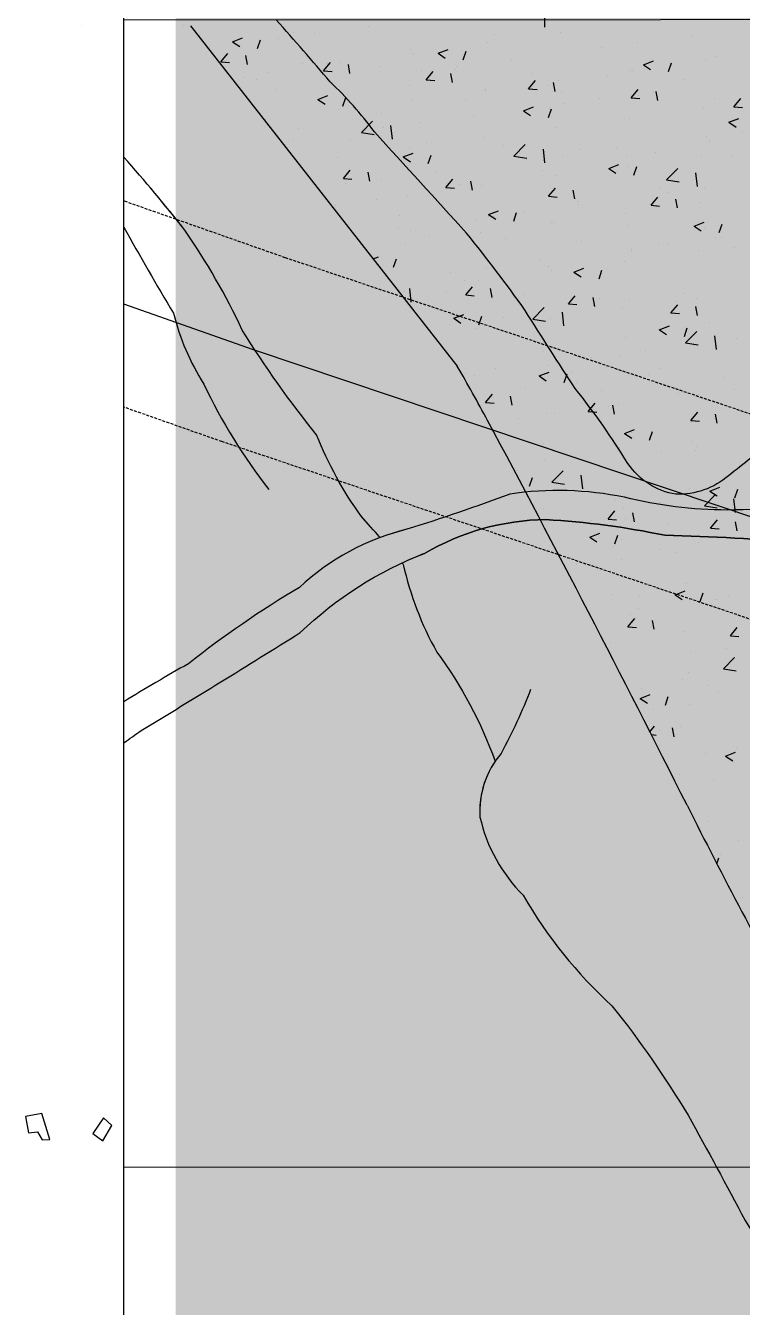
# Model space of a CAD drawing. Header units: millimetres. Extents: x 709 to 3952, y 378 to 2394.
# Drawn here: x 708.8 to 834.2, y 728.6 to 952.6 of the extents above; entities that cross this region are included whole.
import ezdxf

# ---------------------------------------------------------------- set-up
doc = ezdxf.new("R2010")
doc.units = ezdxf.units.MM
doc.linetypes.add('DASHED', pattern=[0.75, 0.5, -0.25])
doc.layers.add('BAS', color=252, linetype='Continuous')

# ---------------------------------------------------------------- blocks, each defined once
blk = doc.blocks.new('*X127')
at = {"color": 0}
for p, q in [((409369.28, 4017999.9), (409369.28, 4017999.9)), ((409345.51, 4017997.21), (409347.26, 4017997.88)), ((409349.9, 4017996.05), (409350.4, 4017997.56)), ((409353.55, 4017997.83), (409353.55, 4017997.83)), ((409356.1, 4017998.88), (409356.1, 4017998.88)), ((409359.81, 4017998.65), (409359.81, 4017998.65)), ((409391.25, 4017998.4), (409391.25, 4017998.4)), ((409402.84, 4017998.85), (409402.84, 4017998.85)), ((409425.74, 4017998.34), (409425.74, 4017998.34)), ((409341.52, 4017996.38), (409341.52, 4017996.38)), ((409343.49, 4017993.71), (409344.69, 4017995.15)), ((409345.51, 4017997.21), (409346.76, 4017996.37)), ((409376.67, 4017995.89), (409376.67, 4017995.89)), ((409377.02, 4017995.22), (409377.02, 4017995.22)), ((409381.44, 4017995.21), (409383.19, 4017995.88)), ((409381.44, 4017995.21), (409382.68, 4017994.37)), ((409385.83, 4017994.04), (409386.33, 4017995.55)), ((409390.01, 4017997.09), (409390.01, 4017997.09)), ((409410.01, 4017996.27), (409410.01, 4017996.27)), ((409416.27, 4017997.09), (409416.27, 4017997.09)), ((409343.49, 4017993.71), (409344.98, 4017993.58)), ((409344.43, 4017993.97), (409344.43, 4017993.97)), ((409348.11, 4017993.25), (409347.82, 4017994.81)), ((409357.77, 4017993.41), (409357.77, 4017993.41)), ((409361.42, 4017992.14), (409362.63, 4017993.58)), ((409362.09, 4017993.39), (409362.09, 4017993.39)), ((409364.39, 4017993.62), (409364.39, 4017993.62)), ((409366.04, 4017991.68), (409365.76, 4017993.25)), ((409384.75, 4017992.94), (409384.75, 4017992.94)), ((409394.22, 4017994.19), (409394.22, 4017994.19)), ((409417.37, 4017993.21), (409419.12, 4017993.88)), ((409417.37, 4017993.21), (409418.61, 4017992.37)), ((409421.75, 4017992.04), (409422.26, 4017993.55)), ((409428.15, 4017994.01), (409428.15, 4017994.01)), ((409429.96, 4017994.65), (409429.96, 4017994.65)), ((409347.51, 4017990.89), (409347.51, 4017990.89)), ((409351.56, 4017991.86), (409351.56, 4017991.86)), ((409361.42, 4017992.14), (409362.92, 4017992.01)), ((409371.12, 4017992.84), (409371.12, 4017992.84)), ((409378.49, 4017992.12), (409378.49, 4017992.12)), ((409379.35, 4017990.58), (409380.56, 4017992.01)), ((409383.98, 4017990.11), (409383.69, 4017991.68)), ((409384.46, 4017992.28), (409384.46, 4017992.28)), ((409397.81, 4017991.72), (409397.81, 4017991.72)), ((409411.15, 4017991.15), (409411.15, 4017991.15)), ((409415.16, 4017992.13), (409415.16, 4017992.13)), ((409415.38, 4017992.15), (409415.38, 4017992.15)), ((409349.7, 4017990.61), (409349.7, 4017990.61)), ((409353.24, 4017988.79), (409353.24, 4017988.79)), ((409362.7, 4017990.04), (409362.7, 4017990.04)), ((409363.04, 4017990.05), (409363.04, 4017990.05)), ((409376.39, 4017989.49), (409376.39, 4017989.49)), ((409379.35, 4017990.58), (409380.85, 4017990.44)), ((409389.7, 4017988.77), (409389.7, 4017988.77)), ((409389.73, 4017988.92), (409389.73, 4017988.92)), ((409397.28, 4017989.01), (409398.49, 4017990.44)), ((409397.28, 4017989.01), (409398.78, 4017988.88)), ((409400.8, 4017989.65), (409400.8, 4017989.65)), ((409401.91, 4017988.54), (409401.62, 4017990.11)), ((409402.54, 4017990.53), (409402.54, 4017990.53)), ((409415.21, 4017987.44), (409416.42, 4017988.87)), ((409419.16, 4017988.48), (409419.16, 4017988.48)), ((409419.84, 4017986.97), (409419.55, 4017988.54)), ((409424.5, 4017990.59), (409424.5, 4017990.59)), ((409360.43, 4017987.15), (409362.18, 4017987.82)), ((409360.43, 4017987.15), (409361.68, 4017986.31)), ((409364.82, 4017985.98), (409365.33, 4017987.49)), ((409376.72, 4017986.9), (409376.72, 4017986.9)), ((409386.22, 4017987.15), (409386.22, 4017987.15)), ((409403.08, 4017988.36), (409403.08, 4017988.36)), ((409403.43, 4017986.41), (409403.43, 4017986.41)), ((409409.69, 4017987.23), (409409.69, 4017987.23)), ((409415.22, 4017987.44), (409416.71, 4017987.31)), ((409416.42, 4017987.79), (409416.42, 4017987.79)), ((409429.77, 4017987.23), (409429.77, 4017987.23)), ((409433.15, 4017985.87), (409434.35, 4017987.31)), ((409364.09, 4017985.3), (409364.09, 4017985.3)), ((409371.64, 4017984.64), (409371.64, 4017984.64)), ((409387.64, 4017984.33), (409387.64, 4017984.33)), ((409396.36, 4017985.14), (409398.11, 4017985.82)), ((409396.36, 4017985.14), (409397.61, 4017984.3)), ((409400.75, 4017983.98), (409401.26, 4017985.49)), ((409427.85, 4017985.68), (409427.85, 4017985.68)), ((409433.15, 4017985.87), (409434.64, 4017985.74)), ((409351.25, 4017983.54), (409351.25, 4017983.54)), ((409357.06, 4017982.14), (409357.06, 4017982.14)), ((409368.03, 4017981.34), (409369.98, 4017983.36)), ((409371.92, 4017982.26), (409371.92, 4017982.26)), ((409373.45, 4017980.2), (409373.17, 4017982.58)), ((409378.17, 4017983.08), (409378.17, 4017983.08)), ((409402.23, 4017982.21), (409402.23, 4017982.21)), ((409414.86, 4017983.81), (409414.86, 4017983.81)), ((409432.29, 4017983.14), (409434.04, 4017983.81)), ((409432.29, 4017983.14), (409433.53, 4017982.3)), ((409356.13, 4017980.18), (409356.13, 4017980.18)), ((409366.14, 4017980.14), (409366.14, 4017980.14)), ((409368.03, 4017981.34), (409370.25, 4017980.99)), ((409379.49, 4017979.57), (409379.49, 4017979.57)), ((409389.4, 4017980.45), (409389.4, 4017980.45)), ((409428.37, 4017980.7), (409428.37, 4017980.7)), ((409428.93, 4017979.74), (409428.93, 4017979.74)), ((409434.63, 4017981.52), (409434.63, 4017981.52)), ((409375.36, 4017977.08), (409377.11, 4017977.75)), ((409376.41, 4017978.57), (409376.41, 4017978.57)), ((409379.74, 4017975.91), (409380.25, 4017977.42)), ((409392.83, 4017979.01), (409392.83, 4017979.01)), ((409394.71, 4017977.2), (409396.66, 4017979.23)), ((409400.13, 4017976.06), (409399.85, 4017978.44)), ((409403.11, 4017977.37), (409403.11, 4017977.37)), ((409406.18, 4017978.44), (409406.18, 4017978.44)), ((409412.58, 4017978.62), (409412.58, 4017978.62)), ((409414.35, 4017977.23), (409414.35, 4017977.23)), ((409419.53, 4017977.88), (409419.53, 4017977.88)), ((409427.54, 4017977.36), (409427.54, 4017977.36)), ((409432.87, 4017977.32), (409432.87, 4017977.32)), ((409363.78, 4017976.97), (409363.78, 4017976.97)), ((409375.36, 4017977.08), (409376.6, 4017976.24)), ((409394.71, 4017977.2), (409396.94, 4017976.85)), ((409396.86, 4017976.55), (409396.86, 4017976.55)), ((409411.29, 4017975.08), (409413.04, 4017975.75)), ((409411.29, 4017975.08), (409412.53, 4017974.24)), ((409414.56, 4017975.49), (409414.56, 4017975.49)), ((409415.67, 4017973.91), (409416.18, 4017975.42)), ((409421.39, 4017973.06), (409423.34, 4017975.09)), ((409364.89, 4017973.34), (409366.09, 4017974.78)), ((409364.89, 4017973.34), (409366.38, 4017973.21)), ((409369.51, 4017972.87), (409369.22, 4017974.44)), ((409371.6, 4017973.22), (409371.6, 4017973.22)), ((409381.07, 4017974.47), (409381.07, 4017974.47)), ((409382.82, 4017971.77), (409384.03, 4017973.21)), ((409387.44, 4017971.3), (409387.16, 4017972.87)), ((409399.77, 4017974.73), (409399.77, 4017974.73)), ((409401.93, 4017973.89), (409401.93, 4017973.89)), ((409421.39, 4017973.06), (409423.62, 4017972.71)), ((409426.81, 4017971.93), (409426.53, 4017974.3)), ((409365.34, 4017972.4), (409365.34, 4017972.4)), ((409382.82, 4017971.77), (409384.32, 4017971.64)), ((409385.19, 4017972.23), (409385.19, 4017972.23)), ((409389.09, 4017972.13), (409389.09, 4017972.13)), ((409400.75, 4017970.2), (409401.96, 4017971.64)), ((409405.38, 4017969.74), (409405.09, 4017971.3)), ((409420.34, 4017971.75), (409420.34, 4017971.75)), ((409421.79, 4017970.84), (409421.79, 4017970.84)), ((409428.05, 4017971.66), (409428.05, 4017971.66)), ((409363.48, 4017968.65), (409363.48, 4017968.65)), ((409370.61, 4017969.73), (409370.61, 4017969.73)), ((409376.11, 4017970.25), (409376.11, 4017970.25)), ((409400.75, 4017970.2), (409402.25, 4017970.07)), ((409405.76, 4017969.24), (409405.76, 4017969.24)), ((409406.01, 4017968.76), (409406.01, 4017968.76)), ((409418.68, 4017968.63), (409419.89, 4017970.07)), ((409418.68, 4017968.63), (409420.18, 4017968.5)), ((409423.31, 4017968.17), (409423.02, 4017969.73)), ((409427.24, 4017969.04), (409427.24, 4017969.04)), ((409374.62, 4017966.8), (409374.62, 4017966.8)), ((409387.97, 4017966.23), (409387.97, 4017966.23)), ((409390.28, 4017967.02), (409392.03, 4017967.69)), ((409390.28, 4017967.01), (409391.52, 4017966.18)), ((409390.28, 4017966.69), (409390.28, 4017966.69)), ((409391.18, 4017966.74), (409391.18, 4017966.74)), ((409394.67, 4017965.85), (409395.17, 4017967.36)), ((409396.54, 4017967.51), (409396.54, 4017967.51)), ((409414.25, 4017967.16), (409414.25, 4017967.16)), ((409366.55, 4017964), (409366.55, 4017964)), ((409374.49, 4017964.61), (409374.49, 4017964.61)), ((409376.6, 4017964.24), (409376.6, 4017964.24)), ((409388.79, 4017963.8), (409388.79, 4017963.8)), ((409401.31, 4017965.67), (409401.31, 4017965.67)), ((409401.63, 4017965.56), (409401.63, 4017965.56)), ((409414.66, 4017965.11), (409414.66, 4017965.11)), ((409426.21, 4017965.01), (409427.96, 4017965.69)), ((409426.21, 4017965.01), (409427.45, 4017964.17)), ((409428, 4017964.54), (409428, 4017964.54)), ((409430.59, 4017963.85), (409431.1, 4017965.36)), ((409375.8, 4017961.93), (409375.8, 4017961.93)), ((409379.89, 4017963.44), (409379.89, 4017963.44)), ((409393.24, 4017962.88), (409393.24, 4017962.88)), ((409406.58, 4017962.31), (409406.58, 4017962.31)), ((409419.93, 4017961.75), (409419.93, 4017961.75)), ((409421.48, 4017961.8), (409421.48, 4017961.8)), ((409429.89, 4017963), (409429.89, 4017963)), ((409430.94, 4017963.05), (409430.94, 4017963.05)), ((409370.11, 4017959.27), (409371.02, 4017959.62)), ((409415.22, 4017960.97), (409415.22, 4017960.97)), ((409415.31, 4017960.49), (409415.31, 4017960.49)), ((409426.93, 4017960.72), (409426.93, 4017960.72)), ((409433.27, 4017961.18), (409433.27, 4017961.18)), ((409373.66, 4017957.79), (409374.17, 4017959.3)), ((409389.96, 4017957.65), (409389.96, 4017957.65)), ((409399.43, 4017958.9), (409399.43, 4017958.9)), ((409400.73, 4017957.99), (409400.73, 4017957.99)), ((409401.32, 4017957.24), (409401.32, 4017957.24)), ((409405.2, 4017956.95), (409406.95, 4017957.62)), ((409409.59, 4017955.78), (409410.1, 4017957.29)), ((409413.95, 4017958.84), (409413.95, 4017958.84)), ((409383.7, 4017956.83), (409383.7, 4017956.83)), ((409386.15, 4017955.49), (409386.15, 4017955.49)), ((409388.49, 4017955.48), (409388.49, 4017955.48)), ((409405.2, 4017956.95), (409406.45, 4017956.11)), ((409375.5, 4017953.61), (409375.5, 4017953.61)), ((409376.76, 4017951.71), (409376.49, 4017954.09)), ((409382.99, 4017953.53), (409382.99, 4017953.53)), ((409386.29, 4017952.97), (409387.49, 4017954.4)), ((409386.29, 4017952.97), (409387.78, 4017952.83)), ((409390.91, 4017952.5), (409390.62, 4017954.07)), ((409396.34, 4017952.96), (409396.34, 4017952.96)), ((409404.22, 4017951.4), (409405.43, 4017952.83)), ((409424.37, 4017953.19), (409424.37, 4017953.19)), ((409398.03, 4017948.71), (409399.97, 4017950.74)), ((409404.22, 4017951.4), (409405.72, 4017951.27)), ((409408.84, 4017950.93), (409408.56, 4017952.5)), ((409408.64, 4017951.11), (409408.64, 4017951.11)), ((409409.68, 4017952.4), (409409.68, 4017952.4)), ((409413.64, 4017950.52), (409413.64, 4017950.52)), ((409414.9, 4017951.94), (409414.9, 4017951.94)), ((409422.15, 4017949.83), (409423.36, 4017951.26)), ((409423.03, 4017951.83), (409423.03, 4017951.83)), ((409426.78, 4017949.36), (409426.49, 4017950.93)), ((409426.63, 4017952.39), (409426.63, 4017952.39)), ((409384.2, 4017948.89), (409385.95, 4017949.56)), ((409384.2, 4017948.89), (409385.44, 4017948.05)), ((409388.58, 4017947.72), (409389.09, 4017949.23)), ((409392.85, 4017949.04), (409392.85, 4017949.04)), ((409398.03, 4017948.71), (409400.25, 4017948.36)), ((409401.02, 4017948.92), (409401.02, 4017948.92)), ((409403.44, 4017947.57), (409403.17, 4017949.95)), ((409422.15, 4017949.83), (409423.65, 4017949.7)), ((409383.38, 4017947.79), (409383.38, 4017947.79)), ((409388.18, 4017947.16), (409388.18, 4017947.16)), ((409420.12, 4017946.88), (409421.88, 4017947.56)), ((409420.13, 4017946.88), (409421.37, 4017946.04)), ((409424.51, 4017945.72), (409425.02, 4017947.23)), ((409424.71, 4017944.57), (409426.66, 4017946.6)), ((409428.85, 4017948.08), (409428.85, 4017948.08)), ((409414.28, 4017945.58), (409414.28, 4017945.58)), ((409424.71, 4017944.57), (409426.93, 4017944.22)), ((409426.33, 4017944.07), (409426.33, 4017944.07)), ((409430.12, 4017943.44), (409429.85, 4017945.81)), ((409433.58, 4017945.4), (409433.58, 4017945.4)), ((409399.7, 4017943.07), (409399.7, 4017943.07)), ((409408.32, 4017942.08), (409408.32, 4017942.08)), ((409413.34, 4017942.2), (409413.34, 4017942.2)), ((409417.79, 4017943.32), (409417.79, 4017943.32)), ((409385.12, 4017940.57), (409385.12, 4017940.57)), ((409386.28, 4017939.18), (409386.28, 4017939.18)), ((409391.47, 4017940.19), (409391.47, 4017940.19)), ((409399.12, 4017938.82), (409400.87, 4017939.49)), ((409400.71, 4017940.6), (409400.71, 4017940.6)), ((409402.06, 4017941.25), (409402.06, 4017941.25)), ((409403.51, 4017937.65), (409404.01, 4017939.17)), ((409404.82, 4017939.62), (409404.82, 4017939.62)), ((409420.27, 4017940.09), (409420.27, 4017940.09)), ((409387.88, 4017938.84), (409387.88, 4017938.84)), ((409399.12, 4017938.82), (409400.36, 4017937.98)), ((409405.69, 4017937.59), (409405.69, 4017937.59)), ((409418.16, 4017939.06), (409418.16, 4017939.06)), ((409431.51, 4017938.5), (409431.51, 4017938.5)), ((409389.76, 4017934.16), (409390.96, 4017935.6)), ((409391.11, 4017935.08), (409391.11, 4017935.08)), ((409394.38, 4017933.7), (409394.09, 4017935.26)), ((409396.74, 4017936.83), (409396.74, 4017936.83)), ((409410.09, 4017936.26), (409410.09, 4017936.26)), ((409423.43, 4017935.7), (409423.43, 4017935.7)), ((409426.02, 4017935.75), (409426.02, 4017935.75)), ((409427, 4017935.54), (409427, 4017935.54)), ((409433.26, 4017936.37), (409433.26, 4017936.37)), ((409389.76, 4017934.16), (409391.25, 4017934.03)), ((409407.69, 4017932.59), (409408.89, 4017934.03)), ((409407.69, 4017932.59), (409409.18, 4017932.46)), ((409411.21, 4017933.46), (409411.21, 4017933.46)), ((409412.31, 4017932.13), (409412.02, 4017933.69)), ((409413.04, 4017933.87), (409413.04, 4017933.87)), ((409425.62, 4017931.02), (409426.83, 4017932.46)), ((409395.49, 4017931.39), (409395.49, 4017931.39)), ((409400.41, 4017932.27), (409400.41, 4017932.27)), ((409401.75, 4017932.22), (409401.75, 4017932.22)), ((409425.62, 4017931.02), (409427.12, 4017930.89)), ((409429.81, 4017931.34), (409429.81, 4017931.34)), ((409430.24, 4017930.56), (409429.96, 4017932.12)), ((409414.04, 4017928.76), (409415.79, 4017929.43)), ((409414.04, 4017928.75), (409415.29, 4017927.92)), ((409415.23, 4017928.84), (409415.23, 4017928.84)), ((409418.43, 4017927.59), (409418.94, 4017929.1)), ((409399.84, 4017926.92), (409399.84, 4017926.92)), ((409400.65, 4017926.33), (409400.65, 4017926.33)), ((409413.19, 4017926.35), (409413.19, 4017926.35)), ((409425.72, 4017927.43), (409425.72, 4017927.43)), ((409426.53, 4017925.79), (409426.53, 4017925.79)), ((409426.68, 4017926.51), (409426.68, 4017926.51)), ((409400.11, 4017923.95), (409400.11, 4017923.95)), ((409404.64, 4017923.6), (409404.64, 4017923.6)), ((409412.73, 4017925.55), (409412.73, 4017925.55)), ((409420.43, 4017925.68), (409420.43, 4017925.68)), ((409395.17, 4017922.36), (409395.17, 4017922.36)), ((409401.34, 4017920.22), (409403.29, 4017922.24)), ((409406.76, 4017919.08), (409406.48, 4017921.46)), ((409397.42, 4017919.53), (409397.93, 4017921.04)), ((409401.34, 4017920.22), (409403.56, 4017919.87)), ((409425.41, 4017919.1), (409425.41, 4017919.1)), ((409428.96, 4017918.69), (409430.72, 4017919.36)), ((409433.35, 4017917.52), (409433.86, 4017919.03)), ((409412.43, 4017917.23), (409412.43, 4017917.23)), ((409428.02, 4017916.08), (409429.97, 4017918.11)), ((409428.97, 4017918.69), (409430.21, 4017917.85)), ((409429.58, 4017917.89), (409429.58, 4017917.89)), ((409433.44, 4017914.94), (409433.16, 4017917.32)), ((409399.8, 4017915.63), (409399.8, 4017915.63)), ((409411.16, 4017913.79), (409412.36, 4017915.22)), ((409413.85, 4017915.82), (409413.85, 4017915.82)), ((409415.78, 4017913.32), (409415.49, 4017914.89)), ((409420.11, 4017916.65), (409420.11, 4017916.65)), ((409428.02, 4017916.08), (409430.25, 4017915.73)), ((409428.78, 4017916.42), (409428.78, 4017916.42)), ((409408.32, 4017913.58), (409408.32, 4017913.58)), ((409411.16, 4017913.79), (409412.65, 4017913.66)), ((409414.2, 4017913.92), (409414.2, 4017913.92)), ((409421.66, 4017913.01), (409421.66, 4017913.01)), ((409429.09, 4017912.22), (409430.29, 4017913.65)), ((409433.71, 4017911.75), (409433.42, 4017913.32)), ((409407.96, 4017910.63), (409409.71, 4017911.3)), ((409407.96, 4017910.63), (409409.2, 4017909.79)), ((409412.35, 4017909.46), (409412.85, 4017910.97)), ((409413.59, 4017910.22), (409413.59, 4017910.22)), ((409425.11, 4017910.78), (409425.11, 4017910.78)), ((409429.09, 4017912.22), (409430.59, 4017912.09)), ((409412.12, 4017908.91), (409412.12, 4017908.91)), ((409420.19, 4017908.43), (409420.19, 4017908.43)), ((409423, 4017908.03), (409423, 4017908.03)), ((409426.94, 4017909.65), (409426.94, 4017909.65)), ((409405.61, 4017905.93), (409405.61, 4017905.93)), ((409407.27, 4017905.96), (409407.27, 4017905.96)), ((409413.53, 4017906.79), (409413.53, 4017906.79)), ((409422.88, 4017900.56), (409424.63, 4017901.23)), ((409424.81, 4017902.46), (409424.81, 4017902.46)), ((409411.82, 4017900.59), (409411.82, 4017900.59)), ((409416.69, 4017900.3), (409416.69, 4017900.3)), ((409422.88, 4017900.56), (409424.13, 4017899.72)), ((409427.27, 4017899.39), (409427.78, 4017900.91)), ((409429.74, 4017899.68), (409429.74, 4017899.68)), ((409430.04, 4017899.74), (409430.04, 4017899.74)), ((409432.21, 4017900.25), (409432.21, 4017900.25)), ((409415.16, 4017897.18), (409415.16, 4017897.18)), ((409416.42, 4017898.17), (409416.42, 4017898.17)), ((409414.63, 4017894.98), (409415.83, 4017896.42)), ((409414.63, 4017894.98), (409416.12, 4017894.85)), ((409419.25, 4017894.52), (409418.96, 4017896.08)), ((409432.56, 4017893.41), (409433.76, 4017894.85)), ((409411.52, 4017892.26), (409411.52, 4017892.26)), ((409424.5, 4017894.14), (409424.5, 4017894.14)), ((409432.56, 4017893.41), (409434.05, 4017893.28)), ((409425.63, 4017890.39), (409425.63, 4017890.39)), ((409431.89, 4017891.21), (409431.89, 4017891.21)), ((409431.34, 4017887.59), (409433.28, 4017889.62)), ((409424.2, 4017885.81), (409424.2, 4017885.81)), ((409425.17, 4017886.97), (409425.17, 4017886.97)), ((409431.34, 4017887.59), (409433.56, 4017887.24)), ((409417.09, 4017884.17), (409417.09, 4017884.17)), ((409428.71, 4017884.76), (409428.71, 4017884.76)), ((409430.44, 4017883.61), (409430.44, 4017883.61)), ((409416.8, 4017882.43), (409418.55, 4017883.11)), ((409416.8, 4017882.43), (409418.04, 4017881.59)), ((409421.19, 4017881.27), (409421.69, 4017882.78)), ((409425.32, 4017881.35), (409425.32, 4017881.35)), ((409419.06, 4017880.53), (409419.06, 4017880.53)), ((409418.47, 4017876.63), (409419.3, 4017877.61)), ((409420.12, 4017876.77), (409420.12, 4017876.77)), ((409422.72, 4017875.71), (409422.43, 4017877.28)), ((409423.89, 4017877.49), (409423.89, 4017877.49)), ((409418.73, 4017876.12), (409419.59, 4017876.05)), ((409420.19, 4017874.26), (409420.19, 4017874.26)), ((409428.21, 4017872.74), (409428.21, 4017872.74)), ((409431.72, 4017872.37), (409433.47, 4017873.04)), ((409431.72, 4017872.37), (409432.97, 4017871.53)), ((409433.54, 4017873.69), (409433.54, 4017873.69)), ((409423.59, 4017869.17), (409423.59, 4017869.17)), ((409429.67, 4017868.02), (409429.67, 4017868.02)), ((409428.67, 4017860.92), (409428.67, 4017860.92)), ((409433.94, 4017857.56), (409433.94, 4017857.56)), ((409430.18, 4017853.54), (409430.53, 4017854.58)), ((409430.84, 4017855.1), (409430.84, 4017855.1)), ((409434.62, 4017847.62), (409434.62, 4017847.62))]:
    blk.add_line(p, q, dxfattribs=at)

msp = doc.modelspace()

# ---------------------------------------------------------------- hatches: boundary and pattern name
at = {"layer": 'BAS', "true_color": 0xc7c8ca, "transparency": 33554513}
h = msp.add_hatch(color=9, dxfattribs=at)
h.dxf.hatch_style = 1
h.paths.add_polyline_path([(735.07, 2394.13), (735.07, 400.97), (3218.5, 400.97), (3218.5, 2394.13)])
h.paths.add_polyline_path([(1826.32, 1353.24), (2408.56, 1353.24), (2408.56, 918.34), (1826.32, 918.34)], flags=16)

# ---------------------------------------------------------------- linework, layer by layer
at = {"layer": 'BAS', "linetype": 'Continuous'}
msp.add_line((737.7, 952.57, -15), (784.32, 893.08, -15), dxfattribs=at)
at = {"layer": 'BAS', "linetype": 'DASHED'}
for p, q in [((754.23, 912.04), (726.02, 921.95)), ((904.74, 861.48), (754.23, 912.04)), ((743.17, 879.89), (726.02, 885.92)), ((885.78, 831.98), (743.17, 879.89))]:
    msp.add_line(p, q, dxfattribs=at)
at = {"layer": 'BAS'}
msp.add_lwpolyline([(726.02, 2394.13), (3209.45, 2394.13), (3209.45, 400.97), (726.02, 400.97)], close=True, dxfattribs=at)
msp.add_lwpolyline([(799.62, 952.36), (799.75, 1900.22)], dxfattribs=at)
msp.add_lwpolyline([(799.62, 952.36), (799.75, 1900.22)], dxfattribs=at)
msp.add_lwpolyline([(799.62, 952.36), (799.75, 1900.22)], dxfattribs=at)
at = {"layer": 'BAS', "linetype": 'Continuous'}
for points in [[(718.64, 952.59), (718.64, 952.59)], [(736.43, 952.59), (736.43, 952.59)]]:
    msp.add_lwpolyline(points, dxfattribs=at)
at = {"layer": 'BAS', "elevation": -15}
for points in [[(726.02, 953.6), (913.67, 953.71, -0.087851), (915.63, 936.31, 0.019119), (920.12, 916.89, -0.014076), (926.81, 892.27, -0.02676), (928.55, 881.97, -0.079791), (917.8, 885.04, 0.150896), (901.02, 882.52, 0.006484), (877.68, 875.59, -0.041343), (853.66, 869.73, -0.033872), (831.5, 867.94, -0.060835), (813.53, 870.17, 0.087373), (793.48, 870.73, -0.014371), (775.52, 864.58, 0.028929), (770.8, 863.12, 0.000896), (767.55, 866.82, -0.061968), (759.72, 881.07, -0.029941), (746.73, 899.38, 0.040807), (736.7, 916.83, 0.015212), (726.02, 929.63, 0.015212)], [(839.59, 880.25, -0.008428), (831.73, 873.94, -0.187386), (822.53, 870.69, -0.205464), (814.14, 876.05, 0.031658), (804.94, 889.16, -0.004716), (796.19, 902.81, 0.016287), (785.95, 916.31, -0.000824), (769.82, 934.05, 0.043791), (762.11, 942.77, 0.00634), (752.65, 953.62, -0.381824)], [(769.29, 864.84, 0.000479), (767.55, 866.82, -0.061968), (759.72, 881.07, -0.029941), (746.73, 899.38, 0.040807), (736.7, 916.83, 0.008787), (730.63, 924.3, -0.067183)], [(726.02, 917.39, 0.008672), (734.7, 902.36, 0.080333), (740.01, 889.95, 0.055674), (751.38, 871.52)], [(937.7, 881.72, -0.000732), (934.53, 881.77, -0.12265), (917.8, 885.04, 0.150896), (901.02, 882.52, 0.006484), (877.68, 875.59, -0.041343), (853.66, 869.73, -0.033872), (831.5, 867.94, -0.060835), (813.53, 870.17, 0.087373), (793.48, 870.73, -0.014371), (775.52, 864.58, 0.127153), (756.7, 854.42, 0.032411), (737.32, 841.08, 0.01042), (726.02, 834.44, 0.01042)], [(726.02, 827.27, 0.000467), (729.03, 829.39, 0.003634), (756.86, 846.52, -0.100226), (778.58, 860.34, -0.12983), (799.78, 866.28, -0.036707), (820.58, 863.53, -0.011635), (845.06, 862.26, 0.063117), (873.53, 868.19, 0.017042), (901.14, 877.71, -0.122958), (933.17, 877.25, 0.008603), (938.82, 876.61)], [(949.79, 769.57, -0.053546), (946.57, 784.48, -0.050114), (943.12, 805.92, 0.020056), (939.07, 829.32, -0.035507), (933.35, 853.73, 0.00766), (929.01, 876.71, 0.0039), (928.91, 878.23, 0.106205), (901.14, 877.71, -0.017042), (873.53, 868.19, -0.063117), (845.06, 862.26, 0.011635), (820.58, 863.53, 0.036707), (799.78, 866.28, 0.12983), (778.58, 860.34, 0.016429), (774.66, 858.68, -0.00006), (774.87, 858.43, 0.07336), (780.75, 843.11, -0.072228), (790.93, 824.03, 0.167361)], [(797.13, 836.6, -0.03399), (791.98, 825.4, 0.196046), (788.28, 814.28, 0.142056), (795.85, 800.6, 0.077718), (811.36, 781.29, -0.032769), (824.67, 762.15, -0.006077), (834.62, 743.78, -0.002874), (847.27, 724.14, -0.027803), (859.13, 704.97, -0.016205), (871.78, 687.52, -0.002306), (883.85, 664.82, 0.068751), (892.7, 644.75, 0.015532), (901.36, 621.8, -0.026977), (910.37, 596.69, -0.02148), (919.9, 561.68, 0.048274), (927.54, 541.82, -0.03512), (935.54, 516.35, 0.030484), (943.27, 495.06, -0.035226), (945.78, 486.69, -0.01567), (927.13, 482.59, 0.001446), (898.26, 479.39, 0.013799), (872.78, 476.95, 0.055024), (858.64, 475.74, 10.282366)], [(790.93, 824.03, 0.167361), (788.28, 814.28, 0.142056), (795.85, 800.6, 0.077718), (811.36, 781.29, -0.032769), (824.67, 762.15, -0.006077), (834.62, 743.78, -0.002874), (847.27, 724.14, -0.027803), (859.13, 704.97, -0.016205), (871.78, 687.52, -0.002306), (883.85, 664.82, 0.068751), (892.7, 644.75, 0.015532), (901.36, 621.8, -0.026977), (910.37, 596.69, -0.02148), (919.9, 561.68, 0.048274), (927.54, 541.82, -0.03512), (935.54, 516.35, 0.030484), (943.27, 495.06, -0.035226), (945.78, 486.69, -0.034915), (950.27, 475.75, -0.011846), (951.44, 471.91, 0.009094), (966.47, 472.7, 0.02295), (978.86, 473.7, -0.054158)]]:
    msp.add_lwpolyline(points, format="xyb", dxfattribs=at)
at = {"layer": 'BAS', "flags": 128}
msp.add_lwpolyline([(893.82, 847.21), (748.7, 895.96), (726.02, 903.93)], dxfattribs=at)
at = {"layer": 'BAS', "elevation": -15}
for points in [[(711.7, 762.44), (708.85, 761.93), (709.36, 759.08), (710.93, 759.26), (711.74, 757.84), (713.1, 757.93)], [(722.48, 761.69), (720.62, 758.95), (722.34, 757.71), (723.94, 760.38)]]:
    msp.add_lwpolyline(points, close=True, dxfattribs=at)
msp.add_lwpolyline([(726.02, 753.13), (1999.51, 752.57)], dxfattribs=at)
at = {"layer": 'BAS', "linetype": 'Continuous'}
for centre, radius, start, end in [((516.68, 737.57, -15), 309.53, 28.1503, 30.1574), ((-1771.04, -486.54, -15), 2904.17, 26.65538, 28.15035), ((1643.93, 1227.68, -15), 916.9, 206.65538, 209.27118)]:
    msp.add_arc(centre, radius, start, end, dxfattribs=at)

# ---------------------------------------------------------------- block references
at = {"layer": 'BAS'}
msp.add_blockref('*X127', (-408600.49, -4017047.43, -15), dxfattribs=at)

doc.saveas('drawing.dxf')
